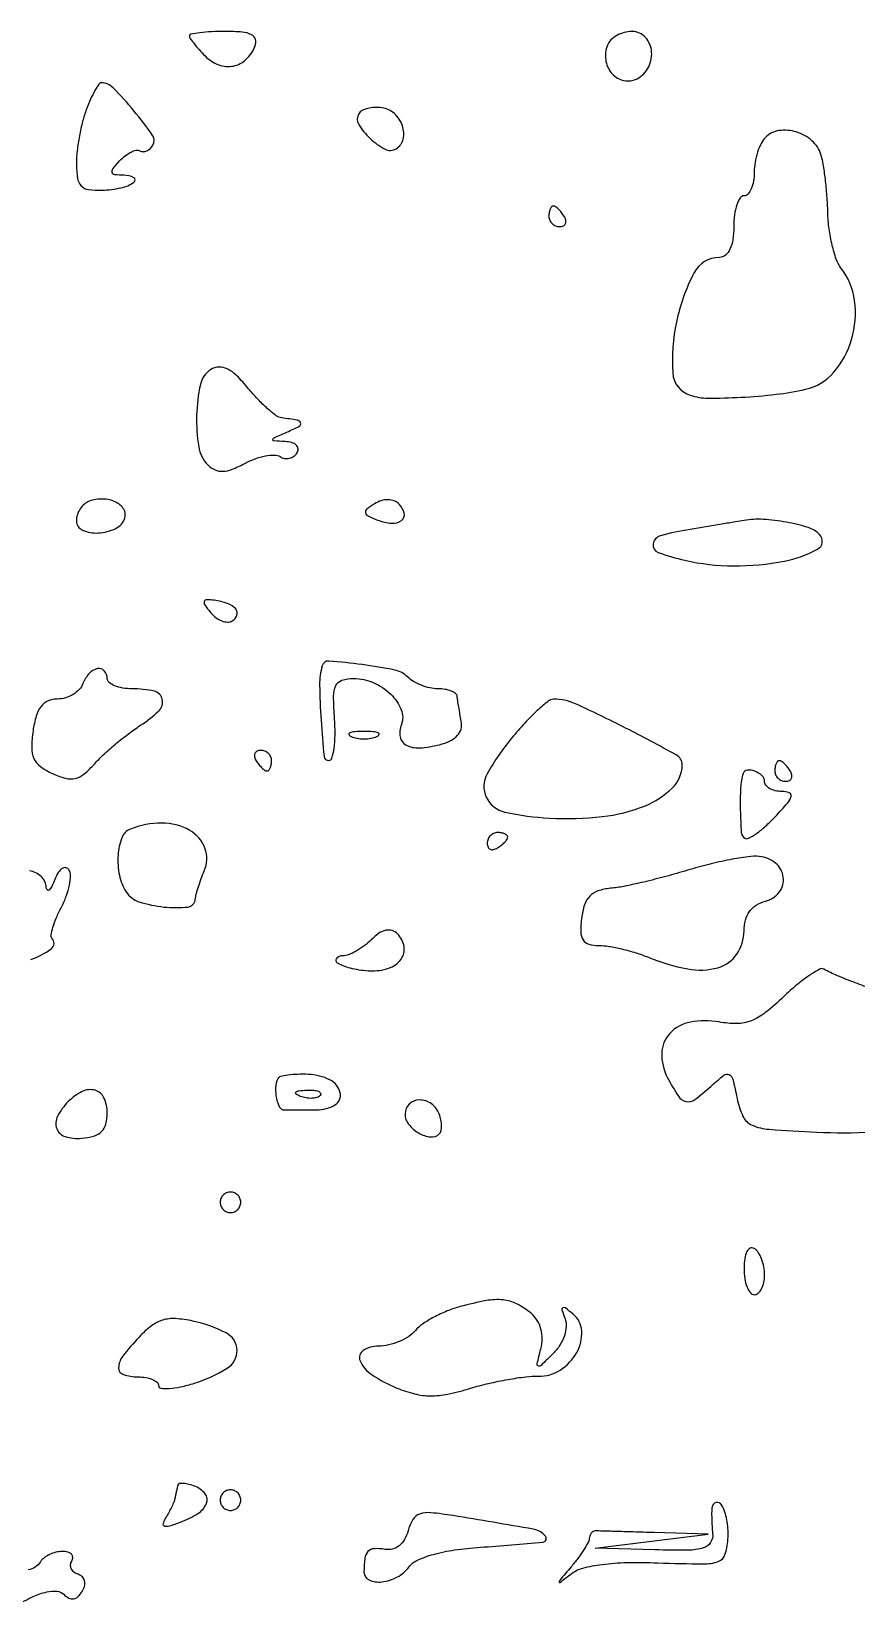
# Model space of a CAD drawing. Extents: x 0 to 5034, y 0 to 2560.
# Drawn here: x 458.6 to 539, y 2406.7 to 2560 of the extents above; entities that cross this region are included whole.
import ezdxf

# ---------------------------------------------------------------- set-up
doc = ezdxf.new("R2010")
doc.units = 0

msp = doc.modelspace()

# ---------------------------------------------------------------- linework, layer by layer
for points in [[(474, 2559.571429, 0.152276), (474.076178, 2559.327097, 0.014657), (474.449126, 2558.819624, 0.017582), (474.943341, 2558.230781, 0.012998), (475.528939, 2557.613918, 0.106108), (476.854124, 2556.757071, 0.14045), (478.278997, 2556.637856, 0.142714), (479.534437, 2557.290039, 0.110892), (480.391296, 2558.577319, 0.158373), (480.425736, 2559.23559, 0.217307), (480.053461, 2559.686809, 0.094086), (479.140483, 2559.934957, 0.019445), (477.468615, 2560, 0.011599), (476.138761, 2559.969146, 0.019137), (475.018906, 2559.874107, 0.013775), (474.141889, 2559.741127, 0.362981)], [(514.699509, 2558.659316, 0.125179), (514.532526, 2557.242847, 0.138007), (515.076711, 2555.976949, 0.153802), (516.145237, 2555.268752, 0.163048), (517.399075, 2555.322898, 0.170744), (518.616584, 2556.358075, 0.148657), (519.004308, 2557.993484, 0.169145), (518.404594, 2559.421934, 0.212669), (517.106989, 2560, 0.065348), (516.344835, 2559.899963, 0.061852), (515.618924, 2559.606174, 0.066426), (515.036856, 2559.172102, 0.108159)], [(463.975249, 2552.4349, 0.028156), (463.601371, 2551.255655, 0.017047), (463.286479, 2549.824909, 0.017056), (463.070199, 2548.378571, 0.02859), (463, 2547.151879, 0.03574), (463.102476, 2545.720065, 0.156192), (463.469253, 2544.966135, 0.170241), (464.184701, 2544.601911, 0.044376), (465.492767, 2544.543079, 0.041169), (467.33845, 2544.776948, 0.097961), (468.604796, 2545.317778, 0.565482), (468.579079, 2545.765022, 0.121608), (467.62724, 2546, -0.027853), (466.750459, 2546.04888, -0.300911), (466.491194, 2546.265476, -0.243538), (466.560841, 2546.632501, -0.020195), (467.210573, 2547.39504, -0.03871), (467.7542, 2547.898784, -0.051774), (468.321246, 2548.259452, -0.06261), (468.828038, 2548.437578, -0.191382), (469.180902, 2548.378728, 0.138823), (469.485868, 2548.295124, 0.098879), (469.834575, 2548.367786, 0.0847), (470.174165, 2548.586195, 0.06928), (470.450014, 2548.919121, 0.300861), (470.420121, 2549.88567, 0.018685), (468.592435, 2552.276071, 0.020855), (466.581317, 2554.515011, 0.201994), (465.429795, 2555, 0.249337), (465.193864, 2554.874548, 0.019386), (464.804812, 2554.246502, 0.022861), (464.38371, 2553.417765, 0.015274)], [(490.49478, 2551.991553, 0.280434), (490.487776, 2550.954356, 0.06973), (491.600877, 2549.575928, 0.06879), (493.06315, 2548.543233, 0.263641), (494.135988, 2548.584045, 0.198914), (494.809684, 2549.518754, 0.142412), (494.743094, 2550.820634, 0.126399), (493.962253, 2551.998293, 0.148219), (492.753971, 2552.566458, 0.04706), (492.048012, 2552.602633, 0.051629), (491.370096, 2552.502936, 0.058103), (490.817223, 2552.291506, 0.134779)], [(530.084328, 2549.684328, 0.081403), (529.668139, 2549.104977, 0.037627), (529.318521, 2548.242896, 0.035981), (529.079972, 2547.260148, 0.041574), (529, 2546.3, -0.041555), (528.926688, 2545.419414, -0.061077), (528.70625, 2544.675625, -0.080277), (528.38247, 2544.170857, -0.213207), (528, 2544, 0.254951), (527.615738, 2543.790443, 0.06271), (527.29375, 2543.11875, 0.048861), (527.072766, 2542.149251, 0.031626), (527, 2541, -0.03484), (526.911691, 2539.734188, -0.073433), (526.634584, 2538.79152, -0.10977), (526.192196, 2538.211003, -0.177056), (525.61501, 2538, 0.280627), (523.124156, 2536.482495, 0.066922), (521.421742, 2531.71225, 0.068681), (521.063675, 2526.747748, 0.308876), (522.765424, 2524.574451, 0.075978), (524.483103, 2524.304885, 0.014061), (527.692137, 2524.382299, 0.015971), (531.129427, 2524.672328, 0.026405), (534, 2525.161873, 0.160762), (536.724323, 2526.796798, 0.107591), (538.472449, 2530.018633, 0.102788), (538.76823, 2533.806889, 0.134467), (537.439729, 2537, -0.0811), (536.982153, 2537.838081, -0.026181), (536.582404, 2539.199716, -0.025329), (536.289592, 2540.785787, -0.025878), (536.161351, 2542.382013, 0.011544), (536.078069, 2543.997349, 0.010856), (535.919308, 2545.640689, 0.010887), (535.715251, 2547.090864, 0.036457), (535.492369, 2548.024042, 0.136668), (534.616806, 2549.363399, 0.105966), (533.08896, 2550.216034, 0.110883), (531.404447, 2550.346007, 0.161774)], [(509, 2542, 0.105053), (509.081062, 2541.618444, 0.099167), (509.311086, 2541.29375, 0.09642), (509.654762, 2541.076123, 0.093332), (510.059017, 2541, 0.108972), (510.413961, 2541.078288, 0.182303), (510.6254, 2541.29375, 0.161196), (510.656512, 2541.6179, 0.082592), (510.5, 2542, 0.029505), (510.231006, 2542.382774, 0.035638), (509.933975, 2542.70625, 0.038439), (509.65171, 2542.934461, 0.151918), (509.440983, 2543, 0.210953), (509.272352, 2542.92554, 0.081139), (509.129539, 2542.70625, 0.061769), (509.032345, 2542.382849, 0.042167)], [(476.083333, 2527.08359, 0.198668), (475.070788, 2525.631053, 0.046905), (474.701023, 2522.635034, 0.047428), (474.903076, 2519.565394, 0.157505), (475.813127, 2517.786873, 0.090829), (476.493946, 2517.316853, 0.116881), (477.238357, 2517.173401, 0.083673), (478.15296, 2517.367665, 0.028795), (479.384441, 2517.938155, -0.035018), (480.388084, 2518.388027, -0.040384), (481.398456, 2518.668371, -0.044495), (482.275055, 2518.757212, -0.142361), (482.835549, 2518.601636, 0.098048), (483.275151, 2518.43712, 0.097706), (483.74485, 2518.452232, 0.098174), (484.171832, 2518.644283, 0.100038), (484.489919, 2518.983688, 0.167522), (484.578016, 2519.374687, 0.181095), (484.402126, 2519.722105, 0.119043), (483.956497, 2519.969538, 0.057828), (483.309017, 2520.070285, -0.008061), (482.236922, 2520.129261, -0.453283), (482.129501, 2520.270989, -0.240506), (482.284157, 2520.464345, -0.004561), (483.5, 2521, 0.016602), (484.695762, 2521.561566, 0.380889), (484.82212, 2521.886679, 0.267388), (484.500124, 2522.153025, 0.011445), (482.986908, 2522.375, -0.12912), (482.461982, 2522.584408, -0.021776), (481.614319, 2523.269805, -0.022561), (480.667608, 2524.185244, -0.018358), (479.736908, 2525.245613, 0.02683), (478.618538, 2526.477093, 0.0786), (477.690222, 2527.144, 0.124903), (476.866376, 2527.326132, 0.135534)], [(464.25, 2514.269359, 0.095842), (463.77218, 2513.991495, 0.06921), (463.367188, 2513.524839, 0.066984), (463.09357, 2512.947845, 0.077413), (463, 2512.347116, 0.299392), (463.595281, 2511.442077, 0.117147), (465.138413, 2511.170878, 0.098772), (466.829533, 2511.613815, 0.202705), (467.713936, 2512.626793, 0.224893), (467.605755, 2513.48998, 0.141153), (466.828766, 2514.175921, 0.104099), (465.579275, 2514.475523, 0.091128)], [(492.019666, 2514.012154, 0.027825), (491.271402, 2513.490058, 0.280605), (491.143464, 2513.148931, 0.237232), (491.383142, 2512.83637, 0.021093), (492.321153, 2512.430256, 0.07221), (493.688763, 2512.121217, 0.179756), (494.659895, 2512.397995, 0.300973), (494.916174, 2513.094146, 0.13925), (494.424974, 2513.975026, 0.10329), (493.938705, 2514.2933, 0.089806), (493.340377, 2514.411206, 0.080354), (492.680895, 2514.314954, 0.062151)], [(528, 2512.392787, -0.001382), (527.184843, 2512.254026, -0.000336), (525.839062, 2512.029693, -0.000345), (524.295703, 2511.774586, -0.000343), (522.75, 2511.521277, 0.024732), (519.877864, 2510.90549, 0.294505), (519.148686, 2510.102602, 0.362927), (519.638565, 2509.269916, 0.029677), (522.25, 2508.509388, 0.055231), (526.978901, 2507.969361, 0.048425), (531.932238, 2508.433449, 0.077114), (535.152505, 2509.587512, 0.502917), (535.357359, 2511.032821, 0.120343), (534.238851, 2511.703446, 0.029455), (532.138449, 2512.22118, 0.03105), (529.858733, 2512.497687, 0.057562)], [(476.057499, 2503.430717, 0.057839), (476.575529, 2502.935862, 0.069725), (477.163196, 2502.608881, 0.082515), (477.727586, 2502.4922, 0.14929), (478.179838, 2502.611146, 0.174572), (478.62756, 2503.174461, 0.268114), (478.508192, 2503.769411, 0.12951), (477.725197, 2504.295141, 0.04703), (476.415248, 2504.615318, 0.032229), (475.671466, 2504.675915, 0.335379), (475.438726, 2504.506105, 0.231359), (475.494308, 2504.164781, 0.019148)], [(486.927973, 2498.25, 0.072244), (486.678316, 2496.367471, 0.014213), (486.817819, 2492.951229, 0.007052), (487.112696, 2489.421209, 0.39109), (487.568382, 2489.015252, 0.327902), (487.883465, 2489.255559, 0.036231), (488.087073, 2490.196543, 0.033069), (488.183428, 2491.486677, 0.02013), (488.13477, 2493.015252, -0.014909), (488.03899, 2495.280223, -0.112776), (488.262889, 2496.319691, -0.213183), (488.852995, 2496.83098, -0.073603), (489.99496, 2497, -0.102787), (491.906032, 2496.60294, -0.090003), (493.604659, 2495.467511, -0.103641), (494.624382, 2493.962503, -0.191118), (494.640801, 2492.506326, 0.135612), (494.525057, 2491.314709, 0.232458), (495.100347, 2490.524942, 0.138039), (496.40169, 2490.24744, 0.045445), (498.353326, 2490.552543, 0.049388), (499.381512, 2490.921582, 0.09478), (500.085716, 2491.437504, 0.120586), (500.446494, 2492.083254, 0.115705), (500.475825, 2492.833137, -0.003514), (500.346633, 2493.526311, -0.003374), (500.225371, 2494.230672, -0.00334), (500.126782, 2494.853209, -0.01218), (500.076511, 2495.25, 0.205262), (499.917018, 2495.537449, 0.069889), (499.493725, 2495.779687, 0.055576), (498.894706, 2495.94495, 0.039559), (498.2, 2496, -0.054323), (497.42661, 2496.084274, -0.038619), (496.591318, 2496.337432, -0.039126), (495.822263, 2496.708632, -0.064464), (495.251296, 2497.148704, 0.147213), (493.992217, 2497.825257, 0.0173), (490.815994, 2498.357889, 0.012834), (487.57846, 2498.701977, 0.357941)], [(463.638374, 2496.5, -0.099275), (463.275332, 2495.926446, -0.066853), (462.668474, 2495.440625, -0.063783), (461.921091, 2495.112071, -0.071819), (461.144884, 2495, 0.102109), (460.238511, 2494.812953, 0.128122), (459.564082, 2494.287489, 0.092585), (459.088652, 2493.350183, 0.034775), (458.772887, 2491.905939, 0.033492), (458.643522, 2490.266991, 0.109629), (458.865165, 2489.20937, 0.127445), (459.489027, 2488.435502, 0.052864), (460.654722, 2487.74755, 0.042097), (461.939223, 2487.288281, 0.1211), (462.878817, 2487.271166, 0.118015), (463.733766, 2487.692364, 0.038957), (464.745334, 2488.674379, -0.025114), (465.612851, 2489.564453, -0.012631), (466.789857, 2490.602515, -0.012509), (468.063602, 2491.616788, -0.018113), (469.241414, 2492.442153, 0.047857), (471.017273, 2493.850977, 0.262222), (471.356371, 2494.980698, 0.290717), (470.566792, 2495.767549, 0.054511), (468.440983, 2496, -0.039081), (467.50628, 2496.07317, -0.058208), (466.717039, 2496.29375, -0.076538), (466.179376, 2496.617207, -0.222681), (466, 2497, 0.184622), (465.714744, 2497.746209, 0.268478), (465.061151, 2497.959868, 0.159188), (464.24045, 2497.485198, 0.091327)], [(505.400458, 2491.228442, 0.045853), (502.989421, 2487.711629, 0.241554), (502.909357, 2485.445032, 0.232065), (504.715439, 2483.996374, 0.042762), (509.070353, 2483.407119, 0.039214), (514.197218, 2483.557733, 0.068319), (518.317664, 2484.584363, 0.096711), (521.006991, 2486.321192, 0.200184), (521.984687, 2488.574399, 0.278332), (521.404213, 2489.568135, 0.006625), (516.460687, 2492.179307, 0.010697), (511.601512, 2494.534404, 0.112673), (509.454472, 2494.981974, 0.167595), (508.925074, 2494.788137, 0.015962), (507.869886, 2493.871938, 0.018979), (506.657253, 2492.660554, 0.013836)], [(489.75, 2491.337719, 0.057986), (490.320008, 2491.181385, 0.037979), (491, 2491.12966, 0.037979), (491.679992, 2491.181385, 0.057986), (492.25, 2491.337719, 0.174857), (492.459382, 2491.525001, 0.447206), (492.398438, 2491.693942, 0.078554), (491.89144, 2491.810911, 0.017491), (491, 2491.842105, 0.017491), (490.10856, 2491.810911, 0.078554), (489.601562, 2491.693942, 0.447206), (489.540618, 2491.525001, 0.174857)], [(480.5, 2489, 0.029505), (480.768994, 2488.617226, 0.035638), (481.066025, 2488.29375, 0.038439), (481.34829, 2488.065539, 0.151918), (481.559017, 2488, 0.210953), (481.727648, 2488.07446, 0.081139), (481.870461, 2488.29375, 0.061769), (481.967655, 2488.617151, 0.042167), (482, 2489, 0.105053), (481.918938, 2489.381556, 0.099167), (481.688914, 2489.70625, 0.09642), (481.345238, 2489.923877, 0.093332), (480.940983, 2490, 0.108972), (480.586039, 2489.921712, 0.182303), (480.3746, 2489.70625, 0.161196), (480.343488, 2489.3821, 0.082592)], [(531, 2488, 0.105053), (531.081062, 2487.618444, 0.099167), (531.311086, 2487.29375, 0.09642), (531.654762, 2487.076123, 0.093332), (532.059017, 2487, 0.108972), (532.413961, 2487.078288, 0.182303), (532.6254, 2487.29375, 0.161196), (532.656512, 2487.6179, 0.082592), (532.5, 2488, 0.029505), (532.231006, 2488.382774, 0.035638), (531.933975, 2488.70625, 0.038439), (531.65171, 2488.934461, 0.151918), (531.440983, 2489, 0.210953), (531.272352, 2488.92554, 0.081139), (531.129539, 2488.70625, 0.061769), (531.032345, 2488.382849, 0.042167)], [(527.918758, 2487.75, 0.066075), (527.665921, 2486.378033, 0.018519), (527.636968, 2484.193488, 0.011524), (527.739676, 2482.001753, 0.241367), (528.068418, 2481.457715, 0.265569), (528.450506, 2481.444559, 0.031549), (529.202431, 2481.903309, 0.03098), (530.093639, 2482.61349, 0.020461), (531.028954, 2483.53082, 0.01016), (532.259705, 2484.895424, 0.114978), (532.596397, 2485.534953, 0.39313), (532.411948, 2485.87787, 0.082225), (531.674314, 2486, -0.057803), (531.033936, 2486.07428, -0.077014), (530.49183, 2486.29375, -0.095857), (530.12856, 2486.61854, -0.16398), (530, 2487, 0.21328), (529.751505, 2487.556057, 0.096396), (529.051314, 2487.973941, 0.111099), (528.312755, 2488.066433, 0.298382)], [(468.25, 2482.337719, 0.209582), (467.423658, 2481.492465, 0.073712), (467.05579, 2479.797683, 0.066861), (467.186435, 2477.848833, 0.091504), (467.84212, 2476.221214, 0.176584), (469.08871, 2475.262148, 0.049925), (471.524942, 2474.751943, 0.052536), (473.831546, 2474.748023, 0.357243), (474.577377, 2475.5, -0.039511), (474.665824, 2476.003032, -0.013083), (474.872528, 2476.724053, -0.012935), (475.144363, 2477.514503, -0.014342), (475.448242, 2478.262735, 0.194964), (475.513102, 2480.470854, 0.176793), (474.026706, 2482.215283, 0.129446), (471.309373, 2482.931367, 0.096229)], [(503, 2480.940983, 0.108972), (503.078288, 2480.586039, 0.182303), (503.29375, 2480.3746, 0.161196), (503.6179, 2480.343488, 0.082592), (504, 2480.5, 0.029505), (504.382774, 2480.768994, 0.035638), (504.70625, 2481.066025, 0.038439), (504.934461, 2481.34829, 0.151918), (505, 2481.559017, 0.210953), (504.92554, 2481.727648, 0.081139), (504.70625, 2481.870461, 0.061769), (504.382849, 2481.967655, 0.042167), (504, 2482, 0.105053), (503.618444, 2481.918938, 0.099167), (503.29375, 2481.688914, 0.09642), (503.076123, 2481.345238, 0.093332)], [(522.5, 2478.330481, -0.008525), (520.40235, 2477.728863, -0.00793), (518.234375, 2477.183599, -0.007936), (516.29193, 2476.760095, -0.026415), (515, 2476.57015, 0.056495), (513.781971, 2476.315586, 0.120944), (512.973196, 2475.808953, 0.115163), (512.467029, 2474.96672, 0.048486), (512.183578, 2473.668285, 0.032552), (512.111768, 2472.313469, 0.138653), (512.339505, 2471.543789, 0.185979), (512.890254, 2471.133892, 0.068119), (513.868478, 2471, -0.040868), (514.833048, 2470.921028, -0.017236), (516.108848, 2470.665266, -0.016918), (517.460445, 2470.296794, -0.021164), (518.6849, 2469.860479, 0.048581), (522.516099, 2468.727453, 0.115723), (525.464446, 2468.845349, 0.17743), (527.295547, 2470.156992, 0.150624), (528, 2472.442386, -0.065115), (528.135276, 2473.476739, -0.092417), (528.533168, 2474.312352, -0.096098), (529.191295, 2474.926049, -0.075919), (530.086974, 2475.312493, 0.165615), (531.439485, 2476.206424, 0.201266), (531.828781, 2477.662254, 0.188585), (531.064702, 2479.032338, 0.151072), (529.489784, 2479.678615, 0.056782), (528.407749, 2479.652732, 0.013294), (526.615749, 2479.35628, 0.013535), (524.560186, 2478.901792, 0.012923)], [(491.707143, 2471.564286, -0.035398), (491.017188, 2470.96567, -0.0337), (490.238676, 2470.459509, -0.035546), (489.48924, 2470.108469, -0.092006), (488.904762, 2470, 0.220676), (488.323073, 2469.730128, 0.476573), (488.402475, 2469.311506, 0.068606), (489.84568, 2468.773397, 0.044065), (491.619986, 2468.538143, 0.092208), (493.39644, 2468.788751, 0.1541), (494.605484, 2469.66998, 0.202024), (494.901285, 2470.897402, 0.157073), (494.268497, 2472.131503, 0.119301), (493.732794, 2472.458413, 0.132867), (493.129207, 2472.48635, 0.098186), (492.453672, 2472.189782, 0.044022)], [(482.612029, 2458.036222, 0.092713), (482.394375, 2457.141662, 0.065313), (482.47386, 2456.106941, 0.074788), (482.783656, 2455.274836, 0.27275), (483.25, 2455), (484.48807, 2455), (486.411516, 2455, 0.135607), (488.176765, 2455.48773, 0.327012), (488.674925, 2456.667454, 0.224453), (487.671501, 2457.923291, 0.103195), (485.593854, 2458.452496, 0.018625), (484.526576, 2458.459435, 0.026997), (483.587666, 2458.379694, 0.025567), (482.855759, 2458.239063, 0.230527)], [(462.2, 2455.8, 0.076743), (461.161934, 2454.382864, 0.210057), (461.083139, 2453.171132, 0.237219), (461.906442, 2452.395162, 0.093409), (463.5, 2452.229309, 0.048917), (464.700742, 2452.448218, 0.126942), (465.453436, 2452.889861, 0.136881), (465.865208, 2453.616476, 0.060951), (466, 2454.718108, 0.107672), (465.684695, 2456.165324, 0.219526), (464.821227, 2456.906848, 0.187263), (463.575479, 2456.790823, 0.080748)], [(486.729167, 2456.395833, -0.126455), (486.402231, 2456.202593, -0.060344), (485.916927, 2456.123424, -0.05415), (485.359369, 2456.160852, -0.051402), (484.8125, 2456.316886, -0.054073), (484.395823, 2456.538436, -0.470617), (484.37858, 2456.720685, -0.168741), (484.670344, 2456.862007, -0.018894), (485.416667, 2456.921053, -0.028489), (486.112848, 2456.910055, -0.077125), (486.592839, 2456.799335, -0.208169), (486.77538, 2456.614691, -0.296942)], [(495, 2454.606989, 0.166945), (495.345588, 2453.6008, 0.095783), (496.322224, 2452.747442, 0.104344), (497.475802, 2452.366162, 0.228002), (498.333333, 2452.666667, 0.144015), (498.498236, 2452.968997, 0.054566), (498.548781, 2453.452084, 0.048251), (498.49089, 2454.022153, 0.042219), (498.32411, 2454.597766, 0.146107), (497.560823, 2455.588249, 0.156585), (496.400611, 2455.964279, 0.194016), (495.410382, 2455.568199, 0.20454)], [(477, 2446, 0.099038), (477.076342, 2445.618362, 0.097945), (477.29375, 2445.29375, 0.097945), (477.618362, 2445.076342, 0.099038), (478, 2445, 0.099038), (478.381638, 2445.076342, 0.097945), (478.70625, 2445.29375, 0.097945), (478.923658, 2445.618362, 0.099038), (479, 2446, 0.099038), (478.923658, 2446.381638, 0.097945), (478.70625, 2446.70625, 0.097945), (478.381638, 2446.923658, 0.099038), (478, 2447, 0.099038), (477.618362, 2446.923658, 0.097945), (477.29375, 2446.70625, 0.097945), (477.076342, 2446.381638, 0.099038)], [(528, 2439.559017, 0.037227), (528.073066, 2438.579009, 0.055981), (528.29375, 2437.751711, 0.073461), (528.616918, 2437.186221, 0.230178), (529, 2437, 0.186414), (529.381787, 2437.147465, 0.089706), (529.70625, 2437.570164, 0.069539), (529.926216, 2438.198222, 0.049547), (530, 2438.940983, 0.046881), (529.925923, 2439.729296, 0.046318), (529.70625, 2440.49335, 0.050262), (529.383556, 2441.123976, 0.111412), (529, 2441.5, 0.253782), (528.615199, 2441.521766, 0.1651), (528.287316, 2441.205217, 0.083483), (528.068671, 2440.520664, 0.035659)], [(500.375761, 2435.848861, 0.030574), (499.0881, 2435.41636, 0.026776), (497.802607, 2434.813198, 0.027708), (496.699643, 2434.140523, 0.068863), (496.003316, 2433.503996, -0.076134), (495.354428, 2432.927839, -0.044487), (494.432583, 2432.441799, -0.043296), (493.398847, 2432.110943, -0.055862), (492.40894, 2432, 0.14345), (490.920988, 2431.564136, 0.368939), (490.620086, 2430.570284, 0.14585), (491.789536, 2429.18906, 0.046503), (494.197046, 2427.918381, 0.036991), (495.930413, 2427.346364, 0.060346), (497.464889, 2427.154707, 0.052478), (499.145756, 2427.325307, 0.021401), (501.375191, 2427.89174, -0.015499), (503.137733, 2428.361756, -0.013201), (505.022712, 2428.750162, -0.013402), (506.757382, 2429.012346, -0.036257), (508, 2429.075431, 0.149018), (510.111231, 2429.669065, 0.123562), (511.717542, 2431.376265, 0.141769), (512.199195, 2433.457507, 0.208921), (511.36798, 2435.109567, 0.011458), (510.607353, 2435.71194, 0.297159), (510.357944, 2435.729227, 0.357519), (510.274539, 2435.517697, 0.013819), (510.574235, 2434.667142, -0.10895), (510.68882, 2433.905698, -0.065426), (510.507912, 2433.005615, -0.059207), (510.067936, 2432.088461, -0.055171), (509.416316, 2431.275699, -0.004355), (508.236773, 2430.117988, -0.28671), (507.969898, 2430.061411, -0.380211), (507.857234, 2430.270316, -0.005802), (508.215954, 2431.713232, 0.06081), (508.349665, 2432.706583, 0.068233), (508.230505, 2433.663215, 0.072249), (507.869561, 2434.506505, 0.082536), (507.295884, 2435.169402, 0.054368), (505.888647, 2436.099637, 0.09468), (504.55101, 2436.493956, 0.070594), (502.901284, 2436.422839, 0.019722)], [(469.093788, 2432.870295, 0.022919), (467.501954, 2430.996411, 0.159876), (467.105165, 2429.879315, 0.333103), (467.573225, 2429.2221, 0.077367), (469, 2429, -0.040629), (469.76577, 2428.937673, -0.060017), (470.4125, 2428.75008, -0.078926), (470.85199, 2428.474707, -0.216684), (471, 2428.149208, 0.377703), (471.226915, 2427.891673, 0.048791), (472.023754, 2427.868766, 0.037629), (473.148464, 2428.031839, 0.021034), (474.485121, 2428.389241, 0.062015), (477.677993, 2429.842783, 0.266851), (478.637755, 2431.607291, 0.275696), (477.587865, 2433.276673, 0.06454), (474.343788, 2434.433224, 0.036781), (472.650211, 2434.671943, 0.089198), (471.399803, 2434.532042, 0.092098), (470.30076, 2433.969577, 0.04104)], [(472.875, 2418.468615, 0.00828), (472.817288, 2418.236918, 0.003296), (472.745502, 2417.917343, 0.003261), (472.672559, 2417.571471, 0.004096), (472.609687, 2417.25, -0.047133), (472.503147, 2416.878294, -0.015683), (472.279887, 2416.357083, -0.015454), (471.994949, 2415.791914, -0.016998), (471.683997, 2415.263473, 0.066824), (471.433485, 2414.720707, 0.42284), (471.564766, 2414.481034, 0.142539), (472.047495, 2414.487583, 0.014395), (473.14781, 2414.858975, 0.053798), (474.83707, 2415.699721, 0.156514), (475.657975, 2416.692355, 0.267716), (475.524622, 2417.620581, 0.135454), (474.542264, 2418.345408, 0.027695), (473.94214, 2418.538328, 0.045505), (473.416321, 2418.625727, 0.059428), (473.028939, 2418.608301, 0.294728)], [(477, 2417, 0.099038), (477.076342, 2416.618362, 0.097945), (477.29375, 2416.29375, 0.097945), (477.618362, 2416.076342, 0.099038), (478, 2416, 0.099038), (478.381638, 2416.076342, 0.097945), (478.70625, 2416.29375, 0.097945), (478.923658, 2416.618362, 0.099038), (479, 2417, 0.099038), (478.923658, 2417.381638, 0.097945), (478.70625, 2417.70625, 0.097945), (478.381638, 2417.923658, 0.099038), (478, 2418, 0.099038), (477.618362, 2417.923658, 0.097945), (477.29375, 2417.70625, 0.097945), (477.076342, 2417.381638, 0.099038)], [(495.29463, 2414.018665, -0.065572), (494.950675, 2413.174074, -0.095219), (494.428971, 2412.564101, -0.107301), (493.769578, 2412.237744, -0.103776), (493.025853, 2412.208729, 0.053553), (491.97681, 2412.272606, 0.198126), (491.38808, 2411.997331, 0.156286), (491.081463, 2411.332587, 0.030537), (491, 2410, 0.295227), (491.496648, 2409.232183, 0.135017), (492.728086, 2409.040905, 0.09473), (494.249376, 2409.516849, 0.111152), (495.389757, 2410.504001, -0.129815), (496.210491, 2411.16324, -0.03746), (497.755266, 2411.716015, -0.031425), (499.816702, 2412.146617, -0.018354), (502.327409, 2412.414743, 0.005411), (508.422124, 2412.90647, 0.610122), (508.661476, 2413.499163, 0.173137), (507.479286, 2414.169894, 0.002691), (499.672054, 2415.492541, 0.016931), (497.516659, 2415.771215, 0.10526), (496.415856, 2415.644029, 0.178442), (495.75335, 2415.110537, 0.071097)], [(524.884846, 2416.309017, 0.032161), (524.851929, 2415.882879, 0.009337), (524.855809, 2415.223586, 0.009345), (524.888017, 2414.479335, 0.009859), (524.947704, 2413.75, -0.16357), (524.746371, 2412.86175, -0.189496), (524.059388, 2412.340499, -0.067074), (522.559627, 2412.128258, -0.008667), (519.312858, 2412.162997), (513.5, 2412.325993), (519, 2413), (524.5, 2413.674007), (519.25, 2413.837003, 0.000275), (517.202139, 2413.899456, 0.000399), (515.395312, 2413.95212, 0.000197), (513.859734, 2413.995044, 0.006888), (513.5, 2414, 0.142411), (513.303707, 2413.942934, 0.088738), (513.125943, 2413.779687, 0.075786), (512.993325, 2413.536732, 0.063495), (512.928741, 2413.25, -0.101998), (512.80385, 2412.843413, -0.017068), (512.385284, 2412.137875, -0.018082), (511.826682, 2411.331345, -0.015164), (511.178741, 2410.517233, 0.000989), (510.059973, 2409.190541, 0.180043), (510.000164, 2409.022709, 0.615617), (510.076015, 2408.985768, 0.001808), (511.188203, 2409.838391, -0.101963), (512.31359, 2410.388195, -0.031492), (514.176327, 2410.743068, -0.026104), (516.611097, 2410.921361, -0.014286), (519.604224, 2410.898411, 0.005493), (524.046873, 2410.786202, 0.091392), (525.497294, 2411.032206, 0.237918), (526.178974, 2411.759029, 0.06069), (526.452242, 2413.400359, 0.057493), (526.331591, 2415.094143, 0.077225), (525.819109, 2416.542376, 0.347434), (525.293303, 2416.76951, 0.3007)]]:
    msp.add_lwpolyline(points, format="xyb", close=True)
for points in [[(458.545809, 2469.65602, 0.080534), (460.540572, 2470.673924, 0.459719), (460.620143, 2471.71319, -0.249363), (460.525954, 2472.021342, -0.025891), (460.715133, 2472.781584, -0.027334), (461.057582, 2473.71882, -0.018405), (461.544799, 2474.748989, 0.031912), (462.016844, 2475.821035, 0.037819), (462.317731, 2476.885928, 0.041282), (462.42542, 2477.800122, 0.148148), (462.276319, 2478.361923, 0.204267), (461.976126, 2478.573631, 0.203723), (461.615078, 2478.503931, 0.107108), (461.232384, 2478.105096, 0.044554), (460.897783, 2477.433624, -0.020374), (460.600169, 2476.756277, -0.088595), (460.342355, 2476.403761, -0.417142), (460.171375, 2476.408513, -0.174542), (460.070285, 2476.643011, 0.187756), (459.572354, 2477.721307, 0.157889), (458.434241, 2478.276438, 0.102669)], [(540.529449, 2466.765017, -0.009312), (538.833, 2467.367815, -0.010524), (537.089146, 2468.066532, -0.022532), (535.781975, 2468.693447, 0.256215), (535.338235, 2468.689281, 0.02187), (534.336167, 2468.068322, 0.024658), (533.144911, 2467.16685, 0.016406), (531.868363, 2466.024636, -0.023778), (530.074487, 2464.466523, -0.073845), (528.687771, 2463.67216, -0.09086), (527.29813, 2463.402654, -0.048985), (525.554981, 2463.555663, 0.09342), (522.788495, 2463.5533, 0.159234), (520.782405, 2462.449617, 0.183883), (519.990285, 2460.513255, 0.127662), (520.533362, 2458.186995, 0.020982), (521.610755, 2456.32802, 0.201037), (522.347208, 2455.816805, 0.215339), (523.198131, 2456.001903, 0.024298), (524.762923, 2457.285448, -0.015914), (526.035598, 2458.365567, -0.281859), (526.548389, 2458.428674, -0.229418), (526.90728, 2457.996263, -0.011082), (527.326171, 2456.119144, 0.05958), (527.901126, 2454.363102, 0.185492), (528.780713, 2453.512668, 0.082512), (530.454228, 2453.108302, 0.006438), (535.059576, 2452.833695, 0.024479), (540.459291, 2452.845928, 0.171095)], [(457.132871, 2406.745678, -0.021459), (458.798991, 2407.610656, -0.051605), (460.111378, 2408.064328, -0.07753), (461.101515, 2408.138683, -0.178253), (461.770003, 2407.829997, 0.076263), (462.259685, 2407.470582, 0.159431), (462.720906, 2407.393908, 0.151196), (463.155131, 2407.604513, 0.066477), (463.564183, 2408.103851, 0.076165), (463.790784, 2408.637521, 0.120705), (463.795359, 2409.131736, 0.138956), (463.576985, 2409.524774, 0.116971), (463.17082, 2409.776393, -0.086233), (462.761988, 2409.996454, -0.116487), (462.501169, 2410.323618, -0.129238), (462.429944, 2410.706212, -0.120726), (462.552786, 2411.08541, 0.149245), (462.644061, 2411.432328, 0.191612), (462.511368, 2411.731339, 0.13226), (462.151439, 2411.933379, 0.062207), (461.618034, 2412, 0.059645), (460.99842, 2411.925822, 0.050746), (460.377112, 2411.70625, 0.053126), (459.846464, 2411.382904, 0.091204), (459.5, 2411, -0.22227), (458.31445, 2410.223614, -0.036116)]]:
    msp.add_lwpolyline(points, format="xyb")

doc.saveas('drawing.dxf')
